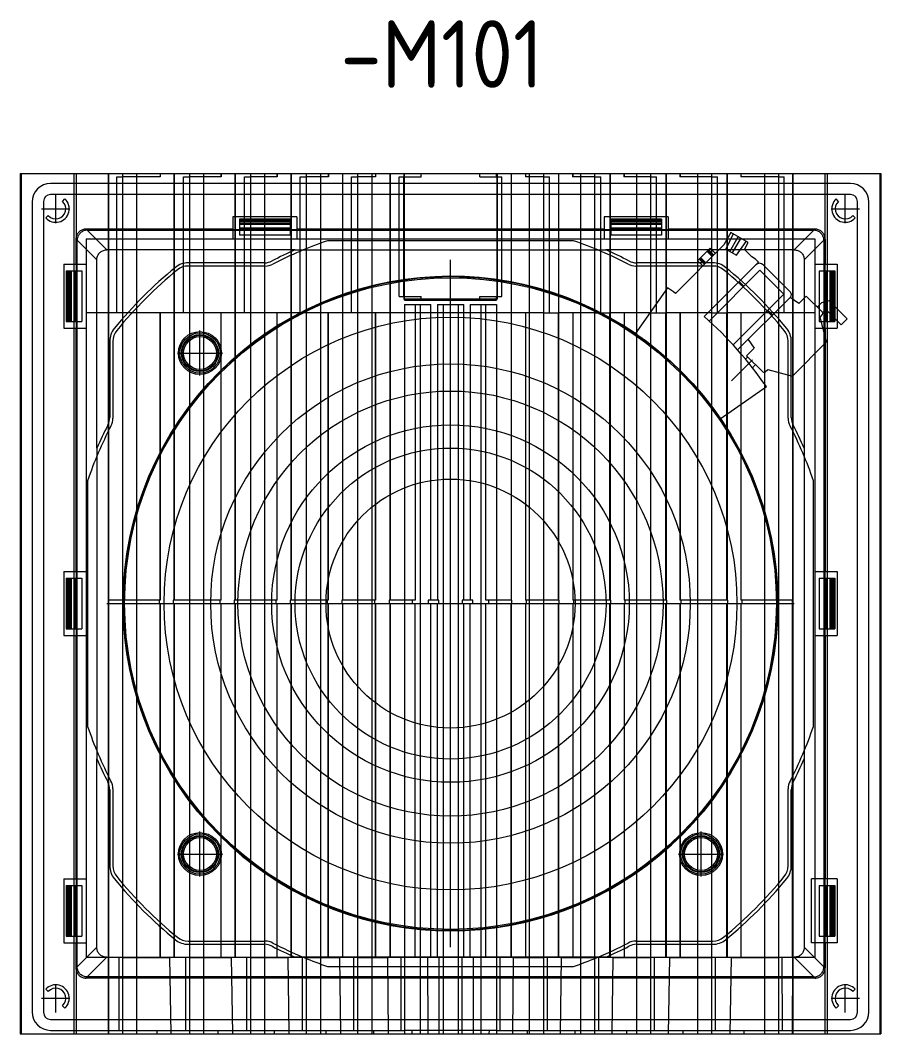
# Model space of a CAD drawing. Header units: millimetres. Extents: x 40929 to 57897, y 13592 to 43737.
# Drawn here: x 47539.8 to 47794.8, y 28010.2 to 28310.6 of the extents above; entities that cross this region are included whole.
import ezdxf
from ezdxf.enums import TextEntityAlignment as Align

# ---------------------------------------------------------------- set-up
doc = ezdxf.new("R2010")
doc.units = ezdxf.units.MM
doc.layers.add('000-PI-Oprema', color=30, linetype='Continuous', lineweight=5)
doc.layers.add('000-PI-ORMAR', color=2, linetype='Continuous')
doc.layers.add('000-PI_TEXT', color=7, linetype='Continuous')
doc.styles.add('PI0', font='isocpeur.ttf', dxfattribs={"width": 0.9})

# ---------------------------------------------------------------- blocks, each defined once
blk = doc.blocks.new('SK3240700')
at = {"layer": '000-PI-Oprema'}
for p, q in [((-127.5, 255), (-127.5, 0)), ((-127.5, 255), (127.5, 255)), ((-127.26, 255), (-127.26, 0)), ((-111.62, 255), (-111.62, 0)), ((-110.9, 255), (-110.9, 0)), ((-101.44, 255), (-101.44, 0)), ((-101.32, 255), (-101.32, 128.5)), ((-98.85, 254), (-97.17, 254)), ((-98.85, 213.65), (-98.85, 254)), ((-97.17, 255), (-97.17, 0)), ((-86, 254), (-97.17, 254)), ((-93.06, 255), (-93.06, 0)), ((-86.06, 255), (-86.06, 254)), ((-86, 255), (-86, 254)), ((-81.98, 255), (-81.98, 128.5)), ((-81.92, 255), (-81.92, 213.65)), ((-79.1, 254), (-77.39, 254)), ((-79.1, 213.65), (-79.1, 254)), ((-77.39, 255), (-77.39, 0)), ((-67.96, 254), (-77.39, 254)), ((-73.23, 255), (-73.23, 0)), ((-68.03, 255), (-68.03, 254)), ((-67.96, 255), (-67.96, 254)), ((-63.87, 255), (-63.87, 128.5)), ((-63.8, 255), (-63.8, 213.65)), ((-61.03, 254), (-59.31, 254)), ((-61.03, 213.65), (-61.03, 254)), ((-59.31, 255), (-59.31, 0)), ((-51.41, 254), (-59.31, 254)), ((-55.14, 255), (-55.14, 0)), ((-51.47, 255), (-51.47, 254)), ((-51.41, 255), (-51.41, 254)), ((-47.28, 255), (-47.28, 128.5)), ((-47.22, 255), (-47.22, 213.65)), ((-44.51, 254), (-42.8, 254)), ((-44.51, 213.65), (-44.51, 254)), ((-42.8, 255), (-42.8, 0)), ((-36.2, 254), (-42.8, 254)), ((-38.57, 255), (-38.57, 0)), ((-36.26, 255), (-36.26, 254)), ((-36.2, 255), (-36.2, 254)), ((-32.03, 255), (-32.03, 128.5)), ((-31.97, 255), (-31.97, 213.65)), ((-29.32, 254), (-27.6, 254)), ((-29.32, 213.65), (-29.32, 254)), ((-27.6, 255), (-27.6, 0)), ((-22.2, 254), (-27.6, 254)), ((-23.33, 255), (-23.33, 0)), ((-22.26, 255), (-22.26, 254)), ((-22.2, 255), (-22.2, 254)), ((-17.99, 255), (-17.99, 128.5)), ((-17.93, 255), (-17.93, 128.5)), ((-15.21, 254), (-13.8, 254)), ((-15.21, 218.47), (-15.21, 254)), ((-13.83, 218.47), (-13.83, 254)), ((-13.8, 255), (-13.8, 217.7)), ((-13.8, 254), (-8.72, 254)), ((-13.7, 255), (-13.7, 217.8)), ((-13.63, 254), (-13.63, 255)), ((-8.72, 254), (-8.72, 255)), ((8.72, 254), (8.72, 255)), ((8.72, 254), (13.8, 254)), ((13.63, 254), (13.63, 255)), ((13.7, 255), (13.7, 217.8)), ((13.8, 255), (13.8, 217.7)), ((13.8, 254), (15.21, 254)), ((13.83, 218.47), (13.83, 254)), ((15.21, 218.47), (15.21, 254)), ((17.93, 255), (17.93, 128.5)), ((17.99, 255), (17.99, 128.5)), ((22.2, 255), (22.2, 254)), ((27.6, 254), (22.2, 254)), ((22.26, 255), (22.26, 254)), ((23.33, 255), (23.33, 0)), ((27.6, 255), (27.6, 0)), ((27.6, 254), (29.32, 254)), ((29.32, 213.65), (29.32, 254)), ((31.97, 255), (31.97, 213.65)), ((32.03, 255), (32.03, 128.5)), ((36.2, 255), (36.2, 254)), ((42.8, 254), (36.2, 254)), ((36.26, 255), (36.26, 254)), ((38.57, 255), (38.57, 0)), ((42.8, 0), (42.8, 255)), ((42.8, 254), (44.51, 254)), ((44.51, 213.65), (44.51, 254)), ((47.22, 255), (47.22, 213.65)), ((47.28, 255), (47.28, 128.5)), ((51.41, 255), (51.41, 254)), ((59.31, 254), (51.41, 254)), ((51.47, 255), (51.47, 254)), ((55.14, 255), (55.14, 0)), ((59.31, 255), (59.31, 0)), ((59.31, 254), (61.03, 254)), ((61.03, 213.65), (61.03, 254)), ((63.8, 255), (63.8, 213.65)), ((63.87, 255), (63.87, 128.5)), ((67.96, 255), (67.96, 254)), ((77.39, 254), (67.96, 254)), ((68.03, 255), (68.03, 254)), ((73.23, 255), (73.23, 0)), ((77.39, 255), (77.39, 0)), ((77.39, 254), (79.1, 254)), ((79.1, 213.65), (79.1, 254)), ((81.92, 255), (81.92, 213.65)), ((81.98, 255), (81.98, 128.5)), ((86, 255), (86, 254)), ((97.17, 254), (86, 254)), ((86.06, 255), (86.06, 254)), ((93.06, 255), (93.06, 0)), ((97.17, 255), (97.17, 0)), ((97.17, 254), (98.85, 254)), ((98.85, 213.65), (98.85, 254)), ((101.32, 255), (101.32, 128.5)), ((101.44, 255), (101.44, 0)), ((110.9, 255), (110.9, 0)), ((111.62, 255), (111.62, 0)), ((127.26, 255), (127.26, 0)), ((127.5, 255), (127.5, 0)), ((118.5, 252), (-118.5, 252)), ((-124, 246.5), (-124, 6.5)), ((-120.6, 246.66), (-120.6, 6.34)), ((118.5, 248.76), (-118.5, 248.76)), ((-117, 240.3), (-117, 248.7)), ((-114.98, 246.72), (-114.31, 247.46)), ((114.98, 246.72), (114.31, 247.46)), ((117, 240.3), (117, 248.7)), ((120.6, 6.34), (120.6, 246.66)), ((124, 6.5), (124, 246.5)), ((-121.2, 244.5), (-112.8, 244.5)), ((112.8, 244.5), (121.2, 244.5)), ((-119.96, 241.81), (-119.22, 242.48)), ((-64.5, 242.11), (-64.5, 235.5)), ((-45.5, 242.11), (-64.5, 242.11)), ((-47.5, 241.4), (-62.5, 241.4)), ((-62.5, 241.4), (-62.5, 236.73)), ((-47.5, 241.27), (-62.5, 241.27)), ((-47.5, 241.08), (-62.5, 241.08)), ((-47.5, 240.7), (-62.5, 240.7)), ((-47.5, 240.55), (-62.5, 240.55)), ((-47.5, 241.4), (-47.5, 236.73)), ((-45.5, 242.11), (-45.5, 235.5)), ((45.5, 242.11), (45.5, 235.5)), ((64.5, 242.11), (45.5, 242.11)), ((62.5, 241.4), (47.5, 241.4)), ((47.5, 241.4), (47.5, 236.73)), ((62.5, 241.27), (47.5, 241.27)), ((62.5, 241.08), (47.5, 241.08)), ((62.5, 240.7), (47.5, 240.7)), ((62.5, 240.55), (47.5, 240.55)), ((62.5, 241.4), (62.5, 236.73)), ((64.5, 242.11), (64.5, 235.5)), ((119.96, 241.81), (119.22, 242.48)), ((-107.66, 238.15), (-108, 238.5)), ((-64.5, 238.5), (-108, 238.5)), ((-101.89, 232.32), (-107.72, 238.15)), ((-107.72, 238.15), (107.72, 238.15)), ((-45.5, 238.26), (-64.5, 238.26)), ((-47.5, 240.1), (-62.5, 240.1)), ((-47.5, 239.9), (-62.5, 239.9)), ((-47.5, 238.81), (-62.5, 238.81)), ((-47.5, 238.51), (-62.5, 238.51)), ((45.5, 238.5), (-45.5, 238.5)), ((64.5, 238.26), (45.5, 238.26)), ((62.5, 240.1), (47.5, 240.1)), ((62.5, 239.9), (47.5, 239.9)), ((62.5, 238.81), (47.5, 238.81)), ((62.5, 238.51), (47.5, 238.51)), ((108, 238.5), (64.5, 238.5)), ((83.1, 237.46), (80.97, 233.79)), ((88.25, 234.49), (83.1, 237.46)), ((107.72, 238.15), (101.89, 232.32)), ((108, 238.5), (107.66, 238.15)), ((-111, 235.5), (-110.65, 235.16)), ((-111, 235.5), (-111, 228.1)), ((-110.65, 235.22), (-104.82, 229.39)), ((-110.65, 19.78), (-110.65, 235.22)), ((-108, 235.58), (-64.5, 235.58)), ((-108, 235.58), (-108, 22.58)), ((-45.5, 235.5), (-64.5, 235.5)), ((-47.5, 236.73), (-62.5, 236.73)), ((-45.5, 235.58), (45.5, 235.58)), ((36.42, 235.05), (-36.42, 235.05)), ((64.5, 235.5), (45.5, 235.5)), ((62.5, 236.73), (47.5, 236.73)), ((64.5, 235.58), (108, 235.58)), ((83.73, 237.1), (81.61, 232.55)), ((82.79, 231.87), (85.29, 236.2)), ((83.57, 231.42), (86.07, 235.75)), ((84.75, 230.73), (87.62, 234.85)), ((87.1, 232.49), (88.25, 234.49)), ((104.82, 229.39), (110.65, 235.22)), ((108, 235.58), (108, 22.58)), ((110.65, 235.16), (111, 235.5)), ((110.65, 235.22), (110.65, 19.78)), ((111, 235.5), (111, 228.1)), ((-46.07, 232.32), (-101.89, 232.32)), ((46.16, 232.28), (-46.16, 232.28)), ((101.89, 232.32), (46.07, 232.32)), ((66.63, 219.45), (80.97, 233.79)), ((76.93, 232.86), (73.19, 229.11)), ((75.99, 231.92), (77.55, 230.36)), ((76.19, 232.12), (77.75, 230.56)), ((76.44, 232.36), (77.99, 230.81)), ((78.49, 231.3), (76.93, 232.86)), ((81.61, 232.55), (84.75, 230.73)), ((89.33, 230.26), (87.1, 232.49)), ((-104.82, 173.57), (-104.82, 229.39)), ((-55.17, 228.5), (-77.73, 228.5)), ((0, 25.65), (0, 229.35)), ((77.73, 228.5), (55.17, 228.5)), ((73.19, 229.11), (74.74, 227.56)), ((73.68, 229.61), (75.24, 228.05)), ((73.93, 229.85), (75.48, 228.3)), ((74.13, 230.05), (75.68, 228.5)), ((75.19, 212.59), (91.25, 228.65)), ((90.37, 229.54), (89.33, 230.26)), ((91.25, 228.65), (90.37, 229.54)), ((104.82, 229.39), (104.82, 173.57)), ((-114.61, 228.1), (-108, 228.1)), ((-114.61, 228.1), (-114.61, 209.1)), ((-113.9, 226.1), (-113.9, 211.1)), ((-113.9, 226.1), (-109.23, 226.1)), ((-113.77, 226.1), (-113.77, 211.1)), ((-113.58, 226.1), (-113.58, 211.1)), ((-113.2, 226.1), (-113.2, 211.1)), ((-113.05, 226.1), (-113.05, 211.1)), ((-112.6, 226.1), (-112.6, 211.1)), ((-112.4, 226.1), (-112.4, 211.1)), ((-111.31, 226.1), (-111.31, 211.1)), ((-111.01, 226.1), (-111.01, 211.1)), ((-110.76, 209.1), (-110.76, 228.1)), ((-109.23, 226.1), (-109.23, 211.1)), ((-54.94, 227.55), (-77.75, 227.55)), ((77.75, 227.55), (54.94, 227.55)), ((76.68, 211.25), (91.71, 226.28)), ((91.71, 226.28), (98.78, 219.21)), ((100.76, 219.78), (92.63, 227.91)), ((108, 228.1), (114.61, 228.1)), ((109.23, 226.1), (113.9, 226.1)), ((109.23, 226.1), (109.23, 211.1)), ((110.76, 228.1), (110.76, 209.1)), ((111.01, 226.1), (111.01, 211.1)), ((111.31, 226.1), (111.31, 211.1)), ((112.4, 226.1), (112.4, 211.1)), ((112.6, 226.1), (112.6, 211.1)), ((113.05, 226.1), (113.05, 211.1)), ((113.2, 226.1), (113.2, 211.1)), ((113.58, 226.1), (113.58, 211.1)), ((113.77, 226.1), (113.77, 211.1)), ((113.9, 226.1), (113.9, 211.1)), ((114.61, 228.1), (114.61, 209.1)), ((85.54, 222.94), (86.96, 221.53)), ((64.29, 221.1), (54.73, 207.44)), ((-15.21, 218.47), (-13.8, 218.47)), ((-13.8, 218.47), (-8.72, 218.47)), ((-13.8, 217.7), (13.8, 217.7)), ((-13.7, 217.8), (13.7, 217.8)), ((-13.63, 217.7), (-13.63, 218.47)), ((-13.63, 217.47), (-13.63, 217.7)), ((-13.63, 217.47), (13.63, 217.47)), ((-8.72, 217.47), (-8.72, 218.47)), ((8.72, 217.47), (8.72, 218.47)), ((8.72, 218.47), (13.8, 218.47)), ((13.63, 217.7), (13.63, 218.47)), ((13.63, 217.47), (13.63, 217.7)), ((13.8, 218.47), (15.21, 218.47)), ((98.78, 219.21), (83.75, 204.18)), ((85.09, 202.69), (100.76, 218.36)), ((103.2, 216.42), (100.62, 218.22)), ((105.43, 218.65), (103.2, 216.42)), ((110.24, 213.84), (105.43, 218.65)), ((109.96, 216.67), (108.68, 215.39)), ((112.19, 217.26), (109.96, 216.67)), ((117.52, 211.93), (112.19, 217.26)), ((-101.32, 213.65), (-108, 213.65)), ((-97.17, 213.65), (-101.32, 213.65)), ((-81.93, 213.65), (-97.17, 213.65)), ((-86.06, 213.65), (-86.06, 128.5)), ((-86, 128.5), (-86, 213.65)), ((-77.39, 213.65), (-81.93, 213.65)), ((-81.93, 213.65), (-81.93, 128.5)), ((-63.81, 213.65), (-77.39, 213.65)), ((-68.03, 213.65), (-68.03, 128.5)), ((-67.97, 128.5), (-67.97, 213.65)), ((-59.31, 213.65), (-63.81, 213.65)), ((-63.81, 213.65), (-63.81, 128.5)), ((-47.22, 213.65), (-59.31, 213.65)), ((-51.47, 213.65), (-51.47, 128.5)), ((-51.42, 128.5), (-51.42, 213.65)), ((-42.8, 213.65), (-47.22, 213.65)), ((-47.22, 213.65), (-47.22, 128.5)), ((-31.98, 213.65), (-42.8, 213.65)), ((-36.26, 213.65), (-36.26, 128.5)), ((-36.21, 128.5), (-36.21, 213.65)), ((-27.6, 213.65), (-31.98, 213.65)), ((-31.98, 213.65), (-31.98, 128.5)), ((-17.93, 213.65), (-27.6, 213.65)), ((-22.26, 213.65), (-22.26, 128.5)), ((-22.2, 128.5), (-22.2, 213.65)), ((-13.6, 213.65), (-17.93, 213.65)), ((-13.6, 216.16), (-5.82, 216.16)), ((-13.6, 216.16), (-13.6, 0)), ((-5.82, 213.65), (-13.6, 213.65)), ((-10.45, 216.16), (-10.45, 128.5)), ((-8.97, 216.16), (-8.97, 0)), ((-5.82, 128.5), (-5.82, 216.16)), ((-3.9, 213.65), (-5.82, 213.65)), ((-3.9, 216.16), (-3.9, 128.5)), ((-3.9, 216.16), (3.9, 216.16)), ((3.9, 213.65), (-3.9, 213.65)), ((-2.22, 216.16), (-2.22, 0)), ((2.22, 216.16), (2.22, 0)), ((3.9, 128.5), (3.9, 216.16)), ((5.82, 213.65), (3.9, 213.65)), ((5.82, 216.16), (13.6, 216.16)), ((5.82, 216.16), (5.82, 128.5)), ((13.6, 213.65), (5.82, 213.65)), ((8.97, 216.16), (8.97, 0)), ((10.45, 128.5), (10.45, 216.16)), ((13.6, 216.16), (13.6, 0)), ((17.93, 213.65), (13.6, 213.65)), ((27.6, 213.65), (17.93, 213.65)), ((22.2, 213.65), (22.2, 128.5)), ((22.26, 213.65), (22.26, 128.5)), ((27.6, 213.65), (31.98, 213.65)), ((31.98, 128.5), (31.98, 213.65)), ((42.8, 213.65), (31.98, 213.65)), ((36.21, 213.65), (36.21, 128.5)), ((36.26, 213.65), (36.26, 128.5)), ((42.8, 213.65), (47.22, 213.65)), ((47.22, 128.5), (47.22, 213.65)), ((59.31, 213.65), (47.22, 213.65)), ((51.42, 213.65), (51.42, 128.5)), ((51.47, 213.65), (51.47, 128.5)), ((59.31, 213.65), (63.81, 213.65)), ((63.81, 128.5), (63.81, 213.65)), ((77.39, 213.65), (63.81, 213.65)), ((67.97, 213.65), (67.97, 128.5)), ((68.03, 213.65), (68.03, 128.5)), ((77.39, 213.65), (81.93, 213.65)), ((81.93, 128.5), (81.93, 213.65)), ((97.17, 213.65), (81.93, 213.65)), ((86, 213.65), (86, 128.5)), ((86.06, 213.65), (86.06, 128.5)), ((94.03, 214.46), (95.44, 213.04)), ((101.32, 213.65), (97.17, 213.65)), ((108, 213.65), (101.32, 213.65)), ((110.15, 213.92), (111.6, 214.31)), ((111.6, 214.31), (115.75, 210.16)), ((-113.9, 211.1), (-109.23, 211.1)), ((109.23, 211.1), (113.9, 211.1)), ((109.5, 212.4), (110.24, 213.13)), ((111.47, 205.03), (109.5, 212.4)), ((115.75, 210.16), (117.52, 211.93)), ((-114.61, 209.1), (-108, 209.1)), ((-111, 209.1), (-111, 137)), ((-74.25, 195.08), (-74.25, 208.41)), ((108, 209.1), (114.61, 209.1)), ((111, 209.1), (111, 137)), ((-101, 205.23), (-101, 182.67)), ((-100.05, 205.25), (-100.05, 182.44)), ((88.18, 205.78), (89.98, 203.2)), ((100.05, 182.44), (100.05, 205.25)), ((101, 182.67), (101, 205.23)), ((101.36, 194.92), (111.47, 205.03)), ((-80.91, 201.75), (-67.58, 201.75)), ((89.98, 203.2), (87.75, 200.97)), ((89.52, 199.77), (83.3, 193.54)), ((88.07, 200.65), (87.4, 199.98)), ((87.75, 200.97), (92.56, 196.16)), ((89.49, 197.4), (90.4, 198.32)), ((93.27, 196.16), (94, 196.89)), ((94, 196.89), (101.36, 194.92)), ((79.94, 182.23), (93.6, 191.79)), ((-104.78, 173.66), (-104.78, 81.34)), ((104.78, 173.66), (104.78, 81.34)), ((-107.55, 163.92), (-107.55, 91.08)), ((107.55, 91.08), (107.55, 163.92)), ((-114.61, 137), (-114.61, 118)), ((-114.61, 137), (-108, 137)), ((-110.76, 118), (-110.76, 137)), ((108, 137), (114.61, 137)), ((110.76, 137), (110.76, 118)), ((114.61, 137), (114.61, 118)), ((-113.9, 135), (-113.9, 120)), ((-113.9, 135), (-109.23, 135)), ((-113.77, 135), (-113.77, 120)), ((-113.58, 135), (-113.58, 120)), ((-113.2, 135), (-113.2, 120)), ((-113.05, 135), (-113.05, 120)), ((-112.6, 135), (-112.6, 120)), ((-112.4, 135), (-112.4, 120)), ((-111.31, 135), (-111.31, 120)), ((-111.01, 135), (-111.01, 120)), ((-109.23, 135), (-109.23, 120)), ((109.23, 135), (113.9, 135)), ((109.23, 135), (109.23, 120)), ((111.01, 135), (111.01, 120)), ((111.31, 135), (111.31, 120)), ((112.4, 135), (112.4, 120)), ((112.6, 135), (112.6, 120)), ((113.05, 135), (113.05, 120)), ((113.2, 135), (113.2, 120)), ((113.58, 135), (113.58, 120)), ((113.77, 135), (113.77, 120)), ((113.9, 135), (113.9, 120)), ((-101.85, 127.5), (101.85, 127.5)), ((-97.17, 128.5), (-101.38, 128.5)), ((-101.38, 128.5), (-101.38, 127.38)), ((-97.17, 127.38), (-101.38, 127.38)), ((-101.32, 127.38), (-101.32, 22.58)), ((-86, 128.5), (-97.17, 128.5)), ((-86, 127.38), (-97.17, 127.38)), ((-86.29, 127.38), (-86.29, 128.5)), ((-86.06, 127.38), (-86.06, 22.58)), ((-86, 22.58), (-86, 127.38)), ((-77.39, 128.5), (-82.17, 128.5)), ((-82.17, 128.5), (-82.17, 127.38)), ((-77.39, 127.38), (-82.17, 127.38)), ((-81.98, 127.38), (-81.98, 22.58)), ((-81.93, 127.38), (-81.93, 22.58)), ((-67.97, 128.5), (-77.39, 128.5)), ((-67.97, 127.38), (-77.39, 127.38)), ((-68.25, 127.38), (-68.25, 128.5)), ((-68.03, 127.38), (-68.03, 22.58)), ((-67.97, 22.58), (-67.97, 127.38)), ((-59.31, 128.5), (-64.09, 128.5)), ((-64.09, 128.5), (-64.09, 127.38)), ((-59.31, 127.38), (-64.09, 127.38)), ((-63.87, 127.38), (-63.87, 22.58)), ((-63.81, 127.38), (-63.81, 22.58)), ((-51.42, 128.5), (-59.31, 128.5)), ((-51.42, 127.38), (-59.31, 127.38)), ((-51.66, 127.38), (-51.66, 128.5)), ((-51.47, 127.38), (-51.47, 22.58)), ((-51.42, 22.58), (-51.42, 127.38)), ((-42.8, 128.5), (-47.49, 128.5)), ((-47.49, 128.5), (-47.49, 127.38)), ((-42.8, 127.38), (-47.49, 127.38)), ((-47.28, 127.38), (-47.28, 22.58)), ((-47.22, 127.38), (-47.22, 22.58)), ((-36.21, 128.5), (-42.8, 128.5)), ((-36.21, 127.38), (-42.8, 127.38)), ((-36.46, 127.38), (-36.46, 128.5)), ((-36.26, 127.38), (-36.26, 22.58)), ((-36.21, 22.58), (-36.21, 127.38)), ((-27.6, 128.5), (-32.23, 128.5)), ((-32.23, 128.5), (-32.23, 127.38)), ((-27.6, 127.38), (-32.23, 127.38)), ((-32.03, 127.38), (-32.03, 22.58)), ((-31.98, 127.38), (-31.98, 22.58)), ((-22.2, 128.5), (-27.6, 128.5)), ((-22.2, 127.38), (-27.6, 127.38)), ((-22.43, 127.38), (-22.43, 128.5)), ((-22.26, 127.38), (-22.26, 22.58)), ((-22.2, 22.58), (-22.2, 127.38)), ((-13.6, 128.5), (-18.16, 128.5)), ((-18.16, 128.5), (-18.16, 127.38)), ((-13.6, 127.38), (-18.16, 127.38)), ((-17.99, 127.38), (-17.99, 22.58)), ((-17.93, 127.38), (-17.93, 22.58)), ((-10.45, 128.5), (-13.6, 128.5)), ((-10.45, 127.38), (-13.6, 127.38)), ((-11.26, 127.38), (-11.26, 128.5)), ((-10.45, 22.58), (-10.45, 127.38)), ((-3.47, 128.5), (-6.63, 128.5)), ((-6.63, 128.5), (-6.63, 127.38)), ((-3.47, 127.38), (-6.63, 127.38)), ((-5.82, 22.58), (-5.82, 127.38)), ((-3.9, 22.58), (-3.9, 127.38)), ((-3.47, 127.38), (-3.47, 128.5)), ((6.63, 128.5), (3.47, 128.5)), ((3.47, 128.5), (3.47, 127.38)), ((6.63, 127.38), (3.47, 127.38)), ((3.9, 22.58), (3.9, 127.38)), ((5.82, 22.58), (5.82, 127.38)), ((6.63, 127.38), (6.63, 128.5)), ((13.6, 128.5), (10.45, 128.5)), ((10.45, 22.58), (10.45, 127.38)), ((13.6, 127.38), (10.45, 127.38)), ((11.26, 128.5), (11.26, 127.38)), ((18.16, 128.5), (13.6, 128.5)), ((18.16, 127.38), (13.6, 127.38)), ((17.93, 22.58), (17.93, 127.38)), ((17.99, 127.38), (17.99, 22.58)), ((18.16, 127.38), (18.16, 128.5)), ((27.6, 128.5), (22.2, 128.5)), ((22.2, 127.38), (22.2, 22.58)), ((27.6, 127.38), (22.2, 127.38)), ((22.26, 127.38), (22.26, 22.58)), ((22.43, 128.5), (22.43, 127.38)), ((32.23, 128.5), (27.6, 128.5)), ((32.23, 127.38), (27.6, 127.38)), ((31.98, 22.58), (31.98, 127.38)), ((32.03, 127.38), (32.03, 22.58)), ((32.23, 127.38), (32.23, 128.5)), ((42.8, 128.5), (36.21, 128.5)), ((36.21, 127.38), (36.21, 22.58)), ((42.8, 127.38), (36.21, 127.38)), ((36.26, 127.38), (36.26, 22.58)), ((36.46, 128.5), (36.46, 127.38)), ((47.49, 128.5), (42.8, 128.5)), ((47.49, 127.38), (42.8, 127.38)), ((47.22, 22.58), (47.22, 127.38)), ((47.28, 127.38), (47.28, 22.58)), ((47.49, 127.38), (47.49, 128.5)), ((59.31, 128.5), (51.42, 128.5)), ((51.42, 127.38), (51.42, 22.58)), ((59.31, 127.38), (51.42, 127.38)), ((51.47, 127.38), (51.47, 22.58)), ((51.66, 128.5), (51.66, 127.38)), ((64.09, 128.5), (59.31, 128.5)), ((64.09, 127.38), (59.31, 127.38)), ((63.81, 22.58), (63.81, 127.38)), ((63.87, 127.38), (63.87, 22.58)), ((64.09, 127.38), (64.09, 128.5)), ((77.39, 128.5), (67.97, 128.5)), ((67.97, 127.38), (67.97, 22.58)), ((77.39, 127.38), (67.97, 127.38)), ((68.03, 127.38), (68.03, 22.58)), ((68.25, 128.5), (68.25, 127.38)), ((82.17, 128.5), (77.39, 128.5)), ((82.17, 127.38), (77.39, 127.38)), ((81.93, 22.58), (81.93, 127.38)), ((81.98, 127.38), (81.98, 22.58)), ((82.17, 127.38), (82.17, 128.5)), ((97.17, 128.5), (86, 128.5)), ((86, 127.38), (86, 22.58)), ((97.17, 127.38), (86, 127.38)), ((86.06, 127.38), (86.06, 22.58)), ((86.29, 128.5), (86.29, 127.38)), ((101.38, 128.5), (97.17, 128.5)), ((101.38, 127.38), (97.17, 127.38)), ((101.32, 22.58), (101.32, 127.38)), ((101.38, 127.38), (101.38, 128.5)), ((-114.61, 118), (-108, 118)), ((-113.9, 120), (-109.23, 120)), ((-111, 118), (-111, 45.9)), ((108, 118), (114.61, 118)), ((109.23, 120), (113.9, 120)), ((111, 118), (111, 45.9)), ((-104.82, 25.61), (-104.82, 81.43)), ((104.82, 81.43), (104.82, 25.61)), ((-101, 72.33), (-101, 49.77)), ((-100.05, 72.56), (-100.05, 49.75)), ((100.05, 49.75), (100.05, 72.56)), ((101, 49.77), (101, 72.33)), ((-74.25, 46.59), (-74.25, 59.92)), ((74.25, 46.59), (74.25, 59.92)), ((-80.91, 53.25), (-67.58, 53.25)), ((67.58, 53.25), (80.91, 53.25)), ((-114.61, 45.9), (-114.61, 26.9)), ((-114.61, 45.9), (-108, 45.9)), ((-110.76, 26.9), (-110.76, 45.9)), ((114.61, 45.9), (107, 45.9)), ((107, 26.9), (107, 45.9)), ((110.76, 45.9), (110.76, 26.9)), ((114.61, 45.9), (114.61, 26.9)), ((-113.9, 43.9), (-113.9, 28.9)), ((-113.9, 43.9), (-109.23, 43.9)), ((-113.77, 43.9), (-113.77, 28.9)), ((-113.58, 43.9), (-113.58, 28.9)), ((-113.2, 43.9), (-113.2, 28.9)), ((-113.05, 43.9), (-113.05, 28.9)), ((-112.6, 43.9), (-112.6, 28.9)), ((-112.4, 43.9), (-112.4, 28.9)), ((-111.31, 43.9), (-111.31, 28.9)), ((-111.01, 43.9), (-111.01, 28.9)), ((-109.23, 43.9), (-109.23, 28.9)), ((109.23, 43.9), (113.9, 43.9)), ((109.23, 43.9), (109.23, 28.9)), ((111.01, 43.9), (111.01, 28.9)), ((111.31, 43.9), (111.31, 28.9)), ((112.4, 43.9), (112.4, 28.9)), ((112.6, 43.9), (112.6, 28.9)), ((113.05, 43.9), (113.05, 28.9)), ((113.2, 43.9), (113.2, 28.9)), ((113.58, 43.9), (113.58, 28.9)), ((113.77, 43.9), (113.77, 28.9)), ((113.9, 43.9), (113.9, 28.9)), ((-113.9, 28.9), (-109.23, 28.9)), ((-77.75, 27.45), (-54.94, 27.45)), ((54.94, 27.45), (77.75, 27.45)), ((109.23, 28.9), (113.9, 28.9)), ((-114.61, 26.9), (-108, 26.9)), ((-111, 26.9), (-111, 19.5)), ((-104.82, 25.61), (-110.65, 19.78)), ((-77.73, 26.5), (-55.17, 26.5)), ((55.17, 26.5), (77.73, 26.5)), ((110.65, 19.78), (104.82, 25.61)), ((114.61, 26.9), (107, 26.9)), ((111, 26.9), (111, 19.5)), ((-101.4, 22.58), (-108, 22.58)), ((-107.72, 16.85), (-101.89, 22.68)), ((-101.89, 22.68), (-46.07, 22.68)), ((-97.17, 22.58), (-101.4, 22.58)), ((-101.4, 22.58), (-101.39, 0)), ((-98.29, 22.58), (-98.34, 1)), ((-97.17, 22.58), (-83.26, 22.58)), ((-77.39, 22.58), (-83.26, 22.58)), ((-83.26, 22.58), (-82.84, 0)), ((-78.51, 22.58), (-78.56, 1)), ((-77.39, 22.58), (-65, 22.58)), ((-59.31, 22.58), (-65, 22.58)), ((-65, 22.58), (-64.64, 0)), ((-60.43, 22.58), (-60.48, 1)), ((-59.31, 22.58), (-48.25, 22.58)), ((-42.8, 22.58), (-48.25, 22.58)), ((-48.25, 22.58), (-47.95, 0)), ((46.16, 22.72), (-46.16, 22.72)), ((-43.92, 22.58), (-43.97, 1)), ((-42.8, 22.58), (-32.86, 22.58)), ((-27.6, 22.58), (-32.86, 22.58)), ((-32.86, 22.58), (-32.61, 0)), ((-28.72, 22.58), (-28.77, 1)), ((-27.6, 22.58), (-18.68, 22.58)), ((-13.6, 22.58), (-18.68, 22.58)), ((-18.68, 22.58), (-18.48, 0)), ((-14.72, 22.58), (-14.76, 1)), ((-6.86, 22.58), (-13.6, 22.58)), ((-3.34, 22.58), (-6.86, 22.58)), ((-6.86, 22.58), (-6.77, 0)), ((-3.39, 0), (-3.34, 22.58)), ((3.34, 22.58), (-3.34, 22.58)), ((6.86, 22.58), (3.34, 22.58)), ((3.34, 22.58), (3.39, 0)), ((6.77, 0), (6.86, 22.58)), ((13.6, 22.58), (6.86, 22.58)), ((18.68, 22.58), (13.6, 22.58)), ((14.76, 1), (14.72, 22.58)), ((18.48, 0), (18.68, 22.58)), ((18.68, 22.58), (27.6, 22.58)), ((32.86, 22.58), (27.6, 22.58)), ((28.77, 1), (28.72, 22.58)), ((32.61, 0), (32.86, 22.58)), ((32.86, 22.58), (42.8, 22.58)), ((48.25, 22.58), (42.8, 22.58)), ((43.97, 1), (43.92, 22.58)), ((46.07, 22.68), (101.89, 22.68)), ((47.95, 0), (48.25, 22.58)), ((48.25, 22.58), (59.31, 22.58)), ((65, 22.58), (59.31, 22.58)), ((60.48, 1), (60.43, 22.58)), ((64.64, 0), (65, 22.58)), ((65, 22.58), (77.39, 22.58)), ((83.26, 22.58), (77.39, 22.58)), ((78.56, 1), (78.51, 22.58)), ((82.84, 0), (83.26, 22.58)), ((83.26, 22.58), (97.17, 22.58)), ((101.4, 22.58), (97.17, 22.58)), ((98.34, 1), (98.29, 22.58)), ((101.39, 0), (101.4, 22.58)), ((108, 22.58), (101.4, 22.58)), ((101.89, 22.68), (107.72, 16.85)), ((-110.65, 19.84), (-111, 19.5)), ((-36.42, 19.95), (36.42, 19.95)), ((111, 19.5), (110.65, 19.84)), ((-108, 16.5), (-107.66, 16.85)), ((108, 16.5), (-108, 16.5)), ((107.72, 16.85), (-107.72, 16.85)), ((107.66, 16.85), (108, 16.5)), ((-119.22, 12.52), (-119.96, 13.19)), ((-117, 6.3), (-117, 14.7)), ((117, 6.3), (117, 14.7)), ((119.96, 13.19), (119.22, 12.52)), ((-121.2, 10.5), (-112.8, 10.5)), ((112.8, 10.5), (121.2, 10.5)), ((-114.31, 7.54), (-114.98, 8.28)), ((114.98, 8.28), (114.31, 7.54)), ((-118.5, 4.24), (118.5, 4.24)), ((-127.5, 0), (127.5, 0)), ((-118.5, 1), (-98.34, 1)), ((-98.34, 1), (-97.17, 1)), ((-97.17, 1), (-78.56, 1)), ((-86.95, 0), (-86.97, 1)), ((-78.56, 1), (-77.39, 1)), ((-77.39, 1), (-60.48, 1)), ((-68.81, 0), (-68.82, 1)), ((-60.48, 1), (-59.31, 1)), ((-59.31, 1), (-43.97, 1)), ((-52.13, 0), (-52.14, 1)), ((-43.97, 1), (-42.8, 1)), ((-42.8, 1), (-28.77, 1)), ((-36.84, 0), (-36.85, 1)), ((-28.77, 1), (-27.6, 1)), ((-27.6, 1), (-14.76, 1)), ((-22.74, 0), (-22.75, 1)), ((-14.76, 1), (-13.6, 1)), ((13.6, 1), (-13.6, 1)), ((-11.4, 0), (-11.41, 1)), ((11.41, 1), (11.4, 0)), ((13.6, 1), (14.76, 1)), ((14.76, 1), (27.6, 1)), ((22.75, 1), (22.74, 0)), ((27.6, 1), (28.77, 1)), ((28.77, 1), (42.8, 1)), ((36.85, 1), (36.84, 0)), ((42.8, 1), (43.97, 1)), ((43.97, 1), (59.31, 1)), ((52.14, 1), (52.13, 0)), ((59.31, 1), (60.48, 1)), ((60.48, 1), (77.39, 1)), ((68.82, 1), (68.81, 0)), ((77.39, 1), (78.56, 1)), ((78.56, 1), (97.17, 1)), ((86.97, 1), (86.95, 0)), ((97.17, 1), (98.34, 1)), ((98.34, 1), (118.5, 1))]:
    blk.add_line(p, q, dxfattribs=at)
for points in [[(-108, 238.5), (-108.26, 238.49), (-108.52, 238.45), (-108.78, 238.4), (-109.03, 238.32), (-109.27, 238.22), (-109.5, 238.1), (-109.72, 237.96), (-109.93, 237.8), (-110.12, 237.62), (-110.3, 237.43), (-110.46, 237.22), (-110.6, 237), (-110.72, 236.77), (-110.82, 236.53), (-110.9, 236.28), (-110.95, 236.02), (-110.99, 235.76), (-111, 235.5)], [(-107.72, 238.15), (-107.98, 238.14), (-108.24, 238.1), (-108.49, 238.03), (-108.74, 237.95), (-108.98, 237.84), (-109.21, 237.72), (-109.43, 237.57), (-109.63, 237.41), (-109.82, 237.23), (-109.99, 237.03), (-110.15, 236.82), (-110.28, 236.6), (-110.4, 236.36), (-110.49, 236.12), (-110.57, 235.87), (-110.62, 235.61), (-110.65, 235.35), (-110.65, 235.22)], [(110.65, 235.22), (110.64, 235.48), (110.6, 235.74), (110.53, 235.99), (110.45, 236.24), (110.34, 236.48), (110.22, 236.71), (110.07, 236.93), (109.91, 237.13), (109.73, 237.32), (109.53, 237.49), (109.32, 237.65), (109.1, 237.78), (108.86, 237.9), (108.62, 237.99), (108.37, 238.07), (108.11, 238.12), (107.85, 238.15), (107.72, 238.15)], [(111, 235.5), (110.99, 235.76), (110.95, 236.02), (110.9, 236.28), (110.82, 236.53), (110.72, 236.77), (110.6, 237), (110.46, 237.22), (110.3, 237.43), (110.12, 237.62), (109.93, 237.8), (109.72, 237.96), (109.5, 238.1), (109.27, 238.22), (109.03, 238.32), (108.78, 238.4), (108.52, 238.45), (108.26, 238.49), (108, 238.5)], [(-104.82, 229.39), (-104.81, 229.66), (-104.78, 229.92), (-104.72, 230.18), (-104.64, 230.43), (-104.54, 230.67), (-104.41, 230.9), (-104.27, 231.12), (-104.11, 231.33), (-103.93, 231.52), (-103.73, 231.69), (-103.52, 231.84), (-103.29, 231.98), (-103.05, 232.09), (-102.81, 232.18), (-102.55, 232.25), (-102.29, 232.3), (-102.02, 232.32), (-101.89, 232.32)], [(101.89, 232.32), (102.16, 232.31), (102.42, 232.28), (102.68, 232.22), (102.93, 232.14), (103.17, 232.04), (103.4, 231.91), (103.62, 231.77), (103.83, 231.61), (104.02, 231.43), (104.19, 231.23), (104.34, 231.02), (104.48, 230.79), (104.59, 230.55), (104.68, 230.31), (104.75, 230.05), (104.8, 229.79), (104.82, 229.52), (104.82, 229.39)], [(-101.89, 22.68), (-102.16, 22.69), (-102.42, 22.72), (-102.68, 22.78), (-102.93, 22.86), (-103.17, 22.96), (-103.4, 23.09), (-103.62, 23.23), (-103.83, 23.39), (-104.02, 23.57), (-104.19, 23.77), (-104.34, 23.98), (-104.48, 24.21), (-104.59, 24.45), (-104.68, 24.69), (-104.75, 24.95), (-104.8, 25.21), (-104.82, 25.48), (-104.82, 25.61)], [(104.82, 25.61), (104.81, 25.34), (104.78, 25.08), (104.72, 24.82), (104.64, 24.57), (104.54, 24.33), (104.41, 24.1), (104.27, 23.88), (104.11, 23.67), (103.93, 23.48), (103.73, 23.31), (103.52, 23.16), (103.29, 23.02), (103.05, 22.91), (102.81, 22.82), (102.55, 22.75), (102.29, 22.7), (102.02, 22.68), (101.89, 22.68)], [(-111, 19.5), (-110.99, 19.24), (-110.95, 18.98), (-110.9, 18.72), (-110.82, 18.47), (-110.72, 18.23), (-110.6, 18), (-110.46, 17.78), (-110.3, 17.57), (-110.12, 17.38), (-109.93, 17.2), (-109.72, 17.04), (-109.5, 16.9), (-109.27, 16.78), (-109.03, 16.68), (-108.78, 16.6), (-108.52, 16.55), (-108.26, 16.51), (-108, 16.5)], [(-107.72, 16.85), (-107.98, 16.86), (-108.24, 16.9), (-108.49, 16.97), (-108.74, 17.05), (-108.98, 17.16), (-109.21, 17.28), (-109.43, 17.43), (-109.63, 17.59), (-109.82, 17.77), (-109.99, 17.97), (-110.15, 18.18), (-110.28, 18.4), (-110.4, 18.64), (-110.49, 18.88), (-110.57, 19.13), (-110.62, 19.39), (-110.65, 19.65), (-110.65, 19.78)], [(107.72, 16.85), (107.98, 16.86), (108.24, 16.9), (108.49, 16.97), (108.74, 17.05), (108.98, 17.16), (109.21, 17.28), (109.43, 17.43), (109.63, 17.59), (109.82, 17.77), (109.99, 17.97), (110.15, 18.18), (110.28, 18.4), (110.4, 18.64), (110.49, 18.88), (110.57, 19.13), (110.62, 19.39), (110.65, 19.65), (110.65, 19.78)], [(108, 16.5), (108.26, 16.51), (108.52, 16.55), (108.78, 16.6), (109.03, 16.68), (109.27, 16.78), (109.5, 16.9), (109.72, 17.04), (109.93, 17.2), (110.12, 17.38), (110.3, 17.57), (110.46, 17.78), (110.6, 18), (110.72, 18.23), (110.82, 18.47), (110.9, 18.72), (110.95, 18.98), (110.99, 19.24), (111, 19.5)]]:
    blk.add_lwpolyline(points, dxfattribs=at)
for centre, radius in [((0, 127.5), 97), ((0, 127.5), 96.9), ((0, 127.5), 96.58), ((0, 127.5), 84.9), ((-74.25, 201.75), 6.35), ((-74.25, 201.75), 5.97), ((-74.25, 201.75), 5.47), ((-74.25, 201.75), 5.36), ((-74.25, 201.75), 5.27), ((-74.25, 201.75), 4.86), ((0, 127.5), 71.06), ((0, 127.5), 63), ((0, 127.5), 52.98), ((0, 127.5), 46.08), ((0, 127.5), 36.9), ((-74.25, 53.25), 6.35), ((-74.25, 53.25), 5.97), ((-74.25, 53.25), 5.47), ((-74.25, 53.25), 5.36), ((-74.25, 53.25), 5.27), ((-74.25, 53.25), 4.86), ((74.25, 53.25), 6.35), ((74.25, 53.25), 5.97), ((74.25, 53.25), 5.47), ((74.25, 53.25), 5.36), ((74.25, 53.25), 5.27), ((74.25, 53.25), 4.86)]:
    blk.add_circle(centre, radius, dxfattribs=at)
for centre, radius, start, end in [((-118.5, 246.5), 5.5, 90, 180), ((118.5, 246.5), 5.5, 0, 90), ((-118.5, 246.66), 2.1, 90, 180), ((-117, 244.5), 4, 222.35, 47.65), ((-117, 244.5), 3, 222.35, 47.65), ((117, 244.5), 4, 132.35, 317.65), ((117, 244.5), 3, 132.35, 317.65), ((118.5, 246.66), 2.1, 0, 90), ((0, 127.5), 113.55, 108.709, 117.6098), ((0, 127.5), 113.55, 62.3902, 71.291), ((0, 127.5), 114.5, 113.7237, 117.4977), ((0, 127.5), 114.5, 62.5023, 66.2763), ((-77.73, 222.5), 6, 90, 129.2918), ((-55.17, 233.5), 5, 270, 297.4977), ((55.17, 233.5), 5, 242.5023, 270), ((77.73, 222.5), 6, 50.7082, 90), ((91.57, 226.85), 1.5, 45, 135), ((0, 127.5), 128.75, 129.2918, 140.7082), ((0, 127.5), 127.8, 129.2835, 140.7165), ((-77.75, 222.55), 5, 90, 129.2835), ((-54.94, 232.55), 5, 270, 297.6098), ((54.94, 232.55), 5, 242.3902, 270), ((77.75, 222.55), 5, 50.7165, 90), ((0, 127.5), 127.8, 39.2835, 50.7165), ((0, 127.5), 128.75, 39.2918, 50.7082), ((0, 127.5), 96.99, 55.6025, 34.3975), ((0, 127.5), 96.88, 55.6032, 34.3968), ((0, 127.5), 113.55, 54.0699, 55.5146), ((100.06, 219.07), 1, 315, 45), ((109.88, 213.48), 0.5, 315, 45), ((0, 127.5), 113.55, 34.4854, 48.5343), ((-95, 205.23), 6, 140.7082, 180), ((-95.05, 205.25), 5, 140.7165, 180), ((95.05, 205.25), 5, 0, 39.2835), ((95, 205.23), 6, 0, 39.2918), ((92.91, 196.51), 0.5, 225, 315), ((0, 127.5), 114.5, 152.5023, 156.2763), ((-106, 182.67), 5, 332.5023, 0), ((-105.05, 182.44), 5, 332.3902, 0), ((105.05, 182.44), 5, 180, 207.6098), ((106, 182.67), 5, 180, 207.4977), ((0, 127.5), 114.5, 23.7237, 27.4977), ((0, 127.5), 113.55, 152.3902, 161.291), ((0, 127.5), 113.55, 18.709, 27.6098), ((0, 127.5), 113.55, 198.709, 207.6098), ((0, 127.5), 113.55, 332.3902, 341.291), ((0, 127.5), 114.5, 203.7237, 207.4977), ((0, 127.5), 114.5, 332.5023, 336.2763), ((-106, 72.33), 5, 0, 27.4977), ((-105.05, 72.56), 5, 0, 27.6098), ((105.05, 72.56), 5, 152.3902, 180), ((106, 72.33), 5, 152.5023, 180), ((-95, 49.77), 6, 180, 219.2918), ((-95.05, 49.75), 5, 180, 219.2835), ((95.05, 49.75), 5, 320.7165, 0), ((95, 49.77), 6, 320.7082, 0), ((0, 127.5), 128.75, 219.2918, 230.7082), ((0, 127.5), 127.8, 219.2835, 230.7165), ((0, 127.5), 127.8, 309.2835, 320.7165), ((0, 127.5), 128.75, 309.2918, 320.7082), ((-77.73, 32.5), 6, 230.7082, 270), ((-77.75, 32.45), 5, 230.7165, 270), ((-54.94, 22.45), 5, 62.3902, 90), ((54.94, 22.45), 5, 90, 117.6098), ((77.73, 32.5), 6, 270, 309.2918), ((77.75, 32.45), 5, 270, 309.2835), ((-55.17, 21.5), 5, 62.5023, 90), ((0, 127.5), 114.5, 242.5023, 246.2763), ((0, 127.5), 113.55, 242.3902, 247.3361), ((0, 127.5), 113.55, 292.6639, 297.6098), ((0, 127.5), 114.5, 293.7237, 297.4977), ((55.17, 21.5), 5, 90, 117.4977), ((0, 127.5), 113.55, 247.5191, 251.291), ((0, 127.5), 113.55, 288.709, 292.4809), ((-117, 10.5), 4, 312.35, 137.65), ((-117, 10.5), 3, 312.35, 137.65), ((117, 10.5), 4, 42.35, 227.65), ((117, 10.5), 3, 42.35, 227.65), ((-118.5, 6.5), 5.5, 180, 270), ((-118.5, 6.34), 2.1, 180, 270), ((118.5, 6.5), 5.5, 270, 0), ((118.5, 6.34), 2.1, 270, 0)]:
    blk.add_arc(centre, radius, start, end, dxfattribs=at)
blk = doc.blocks.new('A$Cf4e1d7ba')
at = {"layer": '000-PI-Oprema', "lineweight": 25}
blk.add_blockref('SK3240700', (2.38, 198.43), dxfattribs=at)
at = {"layer": '000-PI_TEXT', "transparency": 33554687, "style": 'PI0', "width": 0.9}
blk.add_text('-M101', height=20, dxfattribs=at).set_placement((-0.16, 488.82), align=Align.MIDDLE)

msp = doc.modelspace()

# ---------------------------------------------------------------- block references
at = {"layer": '000-PI-ORMAR', "ltscale": 0.25}
msp.add_blockref('A$Cf4e1d7ba', (47664.956, 27811.818), dxfattribs=at)

doc.saveas('drawing.dxf')
